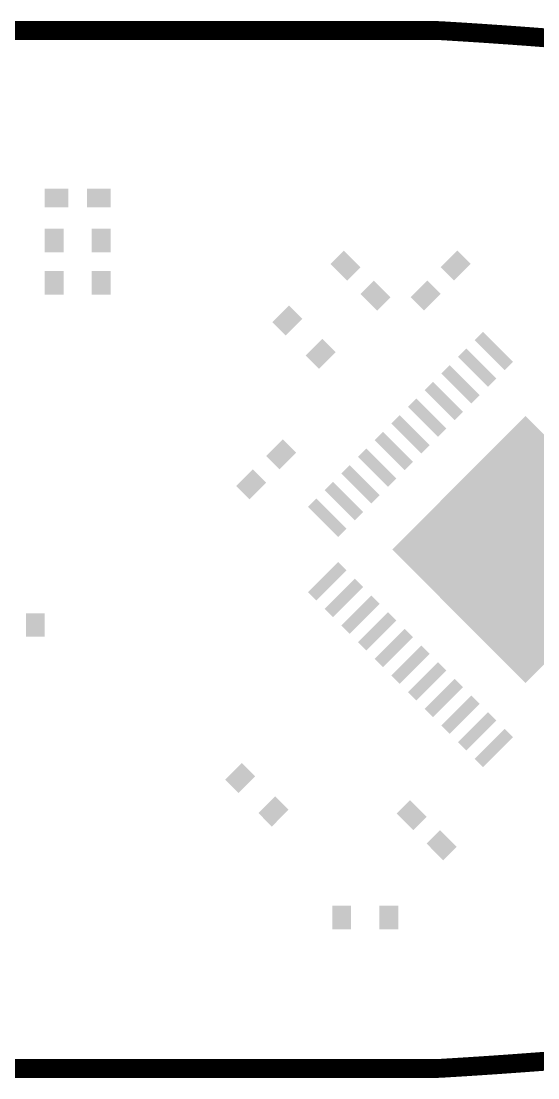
# Model space of a CAD drawing. Extents: x -0.2 to 60.2, y -0.2 to 22.2.
# Drawn here: x 29.8 to 40.76, y -0.2 to 22.2 of the extents above; entities that cross this region are included whole.
import ezdxf

# ---------------------------------------------------------------- set-up
doc = ezdxf.new("R2010")
doc.units = 0
doc.layers.add('20', color=7, linetype='CONTINUOUS')
doc.layers.add('32', color=253, linetype='CONTINUOUS')

# ---------------------------------------------------------------- blocks, each defined once
blk = doc.blocks.new('RECT')
blk.add_solid([(-0.5, -0.5), (0.5, -0.5), (-0.5, 0.5), (0.5, 0.5)])

msp = doc.modelspace()

# ---------------------------------------------------------------- linework, layer by layer
at = {"layer": '20', "const_width": 0.4}
for points in [[(38.6089, 22), (21.3945, 22)], [(38.6156, 22), (38.6089, 22)], [(38.6224, 21.9999), (38.6156, 22)], [(38.6359, 21.9997), (38.6224, 21.9999)], [(38.6427, 21.9996), (38.6359, 21.9997)], [(38.6495, 21.9994), (38.6427, 21.9996)], [(38.6562, 21.9992), (38.6495, 21.9994)], [(38.6698, 21.9989), (38.6562, 21.9992)], [(38.6765, 21.9986), (38.6698, 21.9989)], [(38.6833, 21.9983), (38.6765, 21.9986)], [(38.69, 21.9981), (38.6833, 21.9983)], [(38.6969, 21.9977), (38.69, 21.9981)], [(38.7036, 21.9974), (38.6969, 21.9977)], [(38.7104, 21.997), (38.7036, 21.9974)], [(38.7171, 21.9967), (38.7104, 21.997)], [(38.8449, 21.989), (38.7171, 21.9967)], [(39.0582, 21.976), (38.8449, 21.989)], [(39.2715, 21.9626), (39.0582, 21.976)], [(39.4847, 21.9488), (39.2715, 21.9626)], [(39.6979, 21.9346), (39.4847, 21.9488)], [(39.9111, 21.9201), (39.6979, 21.9346)], [(40.1242, 21.9053), (39.9111, 21.9201)], [(40.3373, 21.89), (40.1242, 21.9053)], [(40.5504, 21.8743), (40.3373, 21.89)], [(40.7634, 21.8583), (40.5504, 21.8743)], [(40.9765, 21.8419), (40.7634, 21.8583)], [(39.0471, 0.0233), (39.2631, 0.0369)], [(39.2631, 0.0369), (39.4791, 0.0508)], [(39.4791, 0.0508), (39.6949, 0.065)], [(39.6949, 0.065), (39.9109, 0.0797)], [(39.9109, 0.0797), (40.1267, 0.0948)], [(40.1267, 0.0948), (40.3426, 0.1102)], [(40.3426, 0.1102), (40.5584, 0.126)], [(40.5584, 0.126), (40.7741, 0.1423)], [(40.7741, 0.1423), (40.9899, 0.159)], [(21.395, 0), (38.6014, 0)], [(38.6014, 0), (38.6082, 0)], [(38.6082, 0), (38.615, 0.0001)], [(38.615, 0.0001), (38.6217, 0.0001)], [(38.6217, 0.0001), (38.6285, 0.0002)], [(38.6285, 0.0002), (38.6353, 0.0003)], [(38.6353, 0.0003), (38.6421, 0.0004)], [(38.6421, 0.0004), (38.6488, 0.0006)], [(38.6488, 0.0006), (38.6556, 0.0007)], [(38.6556, 0.0007), (38.6624, 0.0009)], [(38.6624, 0.0009), (38.6691, 0.0011)], [(38.6691, 0.0011), (38.6759, 0.0014)], [(38.6759, 0.0014), (38.6827, 0.0016)], [(38.6827, 0.0016), (38.6894, 0.0019)], [(38.6894, 0.0019), (38.6962, 0.0023)], [(38.6962, 0.0023), (38.703, 0.0026)], [(38.703, 0.0026), (38.7097, 0.0029)], [(38.7097, 0.0029), (38.7165, 0.0033)], [(38.7165, 0.0033), (38.8311, 0.0102)], [(38.8311, 0.0102), (39.0471, 0.0233)]]:
    msp.add_lwpolyline(points, dxfattribs=at)
at = {"layer": '20', "const_width": 0.2}
for points in [[(38.6096, 22.1, 1), (38.6081, 21.9)], [(38.6163, 22.0999, 1), (38.6149, 21.9)], [(38.6239, 22.0999, 1), (38.6209, 21.8999)], [(38.6381, 22.0997, 1), (38.6337, 21.8997)], [(38.6449, 22.0995, 1), (38.6405, 21.8996)], [(38.6517, 22.0994, 1), (38.6472, 21.8994)], [(38.6592, 22.0992, 1), (38.6533, 21.8993)], [(38.6734, 22.0988, 1), (38.6661, 21.8989)], [(38.681, 22.0985, 1), (38.6721, 21.8987)], [(38.687, 22.0982, 1), (38.6796, 21.8984)], [(38.6952, 22.0979, 1), (38.6849, 21.8982)], [(38.7013, 22.0976, 1), (38.6924, 21.8978)], [(38.7095, 22.0972, 1), (38.6977, 21.8976)], [(38.6089, 21.9, 1), (38.6089, 22.1)], [(38.7155, 22.0969, 1), (38.7052, 21.8971)], [(38.6149, 21.9, 1), (38.6163, 22.0999)], [(38.7231, 22.0965, 1), (38.7111, 21.8968)], [(38.6217, 21.8999, 1), (38.6231, 22.0999)], [(38.6344, 21.8997, 1), (38.6374, 22.0997)], [(38.6405, 21.8996, 1), (38.6449, 22.0995)], [(38.6472, 21.8994, 1), (38.6517, 22.0994)], [(38.654, 21.8993, 1), (38.6585, 22.0992)], [(38.6668, 21.8989, 1), (38.6727, 22.0988)], [(38.6729, 21.8987, 1), (38.6802, 22.0985)], [(38.6789, 21.8984, 1), (38.6877, 22.0982)], [(38.6863, 21.8981, 1), (38.6938, 22.098)], [(38.6917, 21.8978, 1), (38.702, 22.0976)], [(38.6992, 21.8975, 1), (38.708, 22.0973)], [(38.7044, 21.8972, 1), (38.7163, 22.0968)], [(38.7119, 21.8968, 1), (38.7223, 22.0965)], [(38.851, 22.0888, 1), (38.8388, 21.8892)], [(38.8389, 21.8892, 1), (38.8509, 22.0888)], [(39.0645, 22.0758, 1), (39.0519, 21.8761)], [(39.0521, 21.8761, 1), (39.0643, 22.0758)], [(39.2779, 22.0623, 1), (39.265, 21.8628)], [(39.2652, 21.8627, 1), (39.2777, 22.0624)], [(39.4913, 22.0485, 1), (39.478, 21.849)], [(39.4782, 21.849, 1), (39.4911, 22.0485)], [(39.7047, 22.0344, 1), (39.6911, 21.8348)], [(39.6913, 21.8348, 1), (39.7045, 22.0344)], [(39.918, 22.0199, 1), (39.9041, 21.8203)], [(39.9043, 21.8203, 1), (39.9178, 22.0199)], [(40.1313, 22.005, 1), (40.1171, 21.8055)], [(40.1172, 21.8055, 1), (40.1312, 22.005)], [(40.3446, 21.9897, 1), (40.33, 21.7903)], [(40.3302, 21.7903, 1), (40.3444, 21.9897)], [(40.5579, 21.9741, 1), (40.5429, 21.7746)], [(40.5431, 21.7746, 1), (40.5577, 21.9741)], [(40.7711, 21.958, 1), (40.7558, 21.7586)], [(40.7559, 21.7586, 1), (40.771, 21.958)], [(39.2567, 0.1366, 1), (39.2695, -0.0629)], [(39.2694, -0.063, 1), (39.2568, 0.1367)], [(39.4724, 0.1505, 1), (39.4857, -0.049)], [(39.4855, -0.049, 1), (39.4726, 0.1506)], [(39.6882, 0.1648, 1), (39.7017, -0.0347)], [(39.7016, -0.0347, 1), (39.6883, 0.1648)], [(39.9039, 0.1795, 1), (39.9178, -0.0201)], [(39.9176, -0.0201, 1), (39.9041, 0.1795)], [(40.1196, 0.1945, 1), (40.1338, -0.005)], [(40.1337, -0.005, 1), (40.1197, 0.1945)], [(40.3352, 0.2099, 1), (40.3499, 0.0105)], [(40.3497, 0.0105, 1), (40.3354, 0.2099)], [(40.5508, 0.2258, 1), (40.5659, 0.0263)], [(40.5657, 0.0263, 1), (40.551, 0.2258)], [(40.7664, 0.242, 1), (40.7818, 0.0426)], [(40.7816, 0.0426, 1), (40.7666, 0.242)], [(38.6013, 0.1, 1), (38.6016, -0.1)], [(38.6076, 0.1, 1), (38.6088, -0.1)], [(38.6142, 0.1, 1), (38.6157, -0.0999)], [(38.6205, 0.1001, 1), (38.623, -0.0999)], [(38.6269, 0.1002, 1), (38.6301, -0.0998)], [(38.6335, 0.1003, 1), (38.6371, -0.0997)], [(38.6398, 0.1004, 1), (38.6443, -0.0996)], [(38.6463, 0.1005, 1), (38.6513, -0.0994)], [(38.6526, 0.1007, 1), (38.6586, -0.0992)], [(38.6591, 0.1009, 1), (38.6656, -0.099)], [(38.6656, 0.1011, 1), (38.6726, -0.0988)], [(38.6721, 0.1013, 1), (38.6797, -0.0985)], [(38.6783, 0.1016, 1), (38.687, -0.0983)], [(38.6849, 0.1018, 1), (38.6939, -0.098)], [(38.6913, 0.1021, 1), (38.7011, -0.0976)], [(38.6014, -0.1, 1), (38.6014, 0.1)], [(38.6978, 0.1024, 1), (38.7081, -0.0973)], [(38.6083, -0.1, 1), (38.6081, 0.1)], [(38.7041, 0.1028, 1), (38.7153, -0.0969)], [(38.6156, -0.0999, 1), (38.6143, 0.1)], [(38.7105, 0.1031, 1), (38.7224, -0.0965)], [(38.6225, -0.0999, 1), (38.621, 0.1001)], [(38.6297, -0.0998, 1), (38.6273, 0.1002)], [(38.6369, -0.0997, 1), (38.6337, 0.1003)], [(38.6438, -0.0996, 1), (38.6403, 0.1004)], [(38.651, -0.0994, 1), (38.6466, 0.1005)], [(38.6581, -0.0992, 1), (38.6531, 0.1007)], [(38.6653, -0.099, 1), (38.6594, 0.1009)], [(38.6723, -0.0988, 1), (38.6659, 0.1011)], [(38.6794, -0.0985, 1), (38.6724, 0.1013)], [(38.6865, -0.0983, 1), (38.6788, 0.1016)], [(38.6937, -0.098, 1), (38.6851, 0.1018)], [(38.7007, -0.0976, 1), (38.6917, 0.1021)], [(38.7079, -0.0973, 1), (38.698, 0.1025)], [(38.7149, -0.0969, 1), (38.7045, 0.1028)], [(38.722, -0.0965, 1), (38.7109, 0.1032)], [(38.825, 0.11, 1), (38.8372, -0.0897)], [(38.8371, -0.0897, 1), (38.8251, 0.11)], [(39.0408, 0.1231, 1), (39.0534, -0.0765)], [(39.0532, -0.0765, 1), (39.041, 0.1231)]]:
    msp.add_lwpolyline(points, format="xyb", dxfattribs=at)

# ---------------------------------------------------------------- block references
at = {"layer": '32'}
for p, xscale, yscale, rotation in [((30.55, 18.45), 0.5, 0.4, 180), ((31.45, 18.45), 0.5, 0.4, 180), ((36.6818, 17.0182), 0.5, 0.4, 135), ((39.0182, 17.0182), 0.5, 0.4, 225), ((30.5, 16.65), 0.4, 0.5, 180), ((31.5, 16.65), 0.4, 0.5, 180), ((37.3182, 16.3818), 0.5, 0.4, 135), ((38.3818, 16.3818), 0.5, 0.4, 225), ((35.4464, 15.8536), 0.4, 0.5, 135), ((36.1536, 15.1464), 0.4, 0.5, 135), ((39.8283, 15.2073), 0.9, 0.25, 315), ((39.4747, 14.8537), 0.9, 0.25, 315), ((39.1211, 14.5002), 0.9, 0.25, 315), ((38.7676, 14.1466), 0.9, 0.25, 315), ((38.414, 13.7931), 0.9, 0.25, 315), ((38.0605, 13.4395), 0.9, 0.25, 315), ((40.5, 11), 4, 4, 225), ((37.7069, 13.086), 0.9, 0.25, 315), ((35.3182, 13.0182), 0.5, 0.4, 45), ((37.3534, 12.7324), 0.9, 0.25, 315), ((36.9998, 12.3789), 0.9, 0.25, 315), ((34.6818, 12.3818), 0.5, 0.4, 45), ((36.6463, 12.0253), 0.9, 0.25, 315), ((36.2927, 11.6718), 0.9, 0.25, 315), ((36.2927, 10.3282), 0.9, 0.25, 45), ((36.6463, 9.9747), 0.9, 0.25, 45), ((36.9998, 9.6211), 0.9, 0.25, 45), ((37.3534, 9.2676), 0.9, 0.25, 45), ((37.7069, 8.914), 0.9, 0.25, 45), ((38.0605, 8.5605), 0.9, 0.25, 45), ((38.414, 8.2069), 0.9, 0.25, 45), ((38.7676, 7.8534), 0.9, 0.25, 45), ((39.1211, 7.4998), 0.9, 0.25, 45), ((39.4747, 7.1463), 0.9, 0.25, 45), ((39.8283, 6.7927), 0.9, 0.25, 45), ((34.4464, 6.1536), 0.4, 0.5, 315), ((35.1536, 5.4464), 0.4, 0.5, 315), ((38.0818, 5.3682), 0.5, 0.4, 315), ((38.7182, 4.7318), 0.5, 0.4, 315)]:
    msp.add_blockref('RECT', p, dxfattribs=dict(at, xscale=xscale, yscale=yscale, rotation=rotation))
at = {"layer": '32', "xscale": 0.4, "yscale": 0.5}
for p in [(30.5, 17.55), (31.5, 17.55), (30.1, 9.4), (36.6, 3.2), (37.6, 3.2)]:
    msp.add_blockref('RECT', p, dxfattribs=at)

doc.saveas('drawing.dxf')
